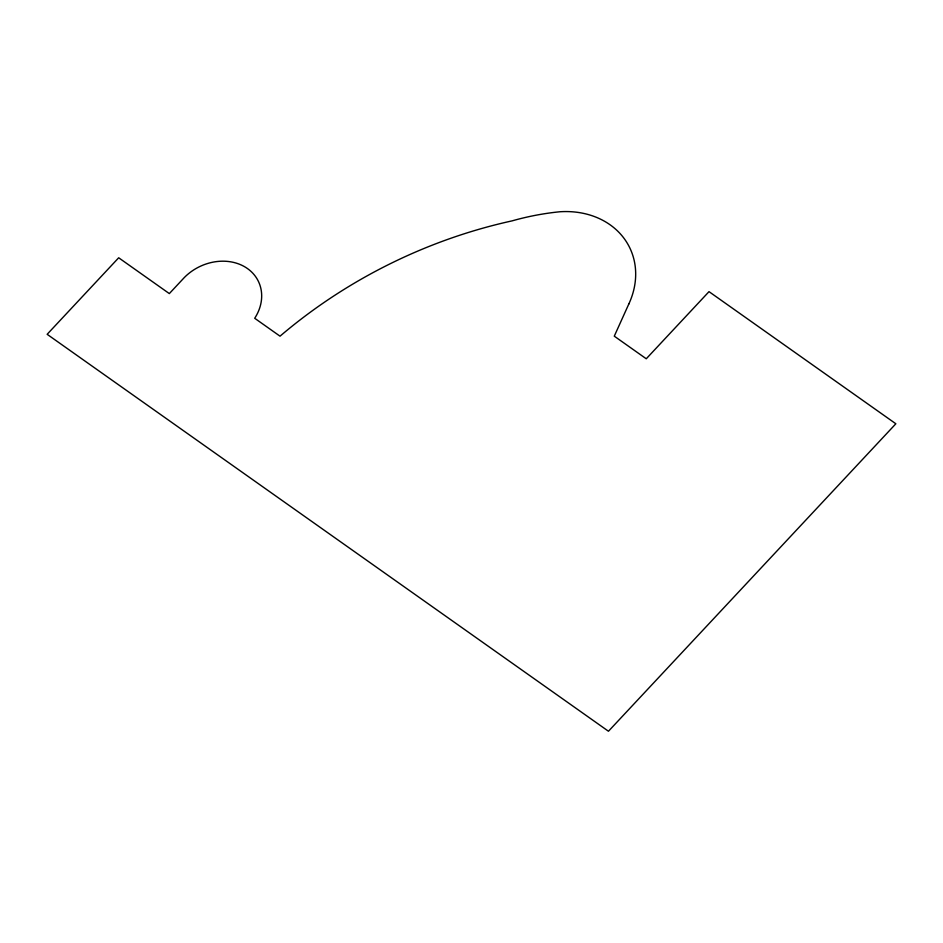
<?xml version="1.0" encoding="UTF-8"?>
<svg xmlns="http://www.w3.org/2000/svg" width="943" height="943" viewBox="0 0 943 943"><rect width="100%" height="100%" fill="white"/><g stroke="black" fill="none" stroke-linecap="round" stroke-linejoin="round"><path stroke-width="1.41" d="M628.792 304.059L614.282 336.168L646.261 358.776L709.006 291.646L895.85 423.772L608.459 731.238L47.15 334.305L118.688 257.781L169.327 293.591L184.38 277.478A46.714 38.958 -26.3 0 1 244.673 266.763A46.714 38.958 -26.3 0 1 254.704 318.274L280.024 336.179A451.438 376.457 -26.3 0 1 512.073 220.874A240.736 200.753 -26.3 0 1 559.906 211.762A84.033 70.065 -26.3 0 1 628.792 304.059"/></g></svg>
